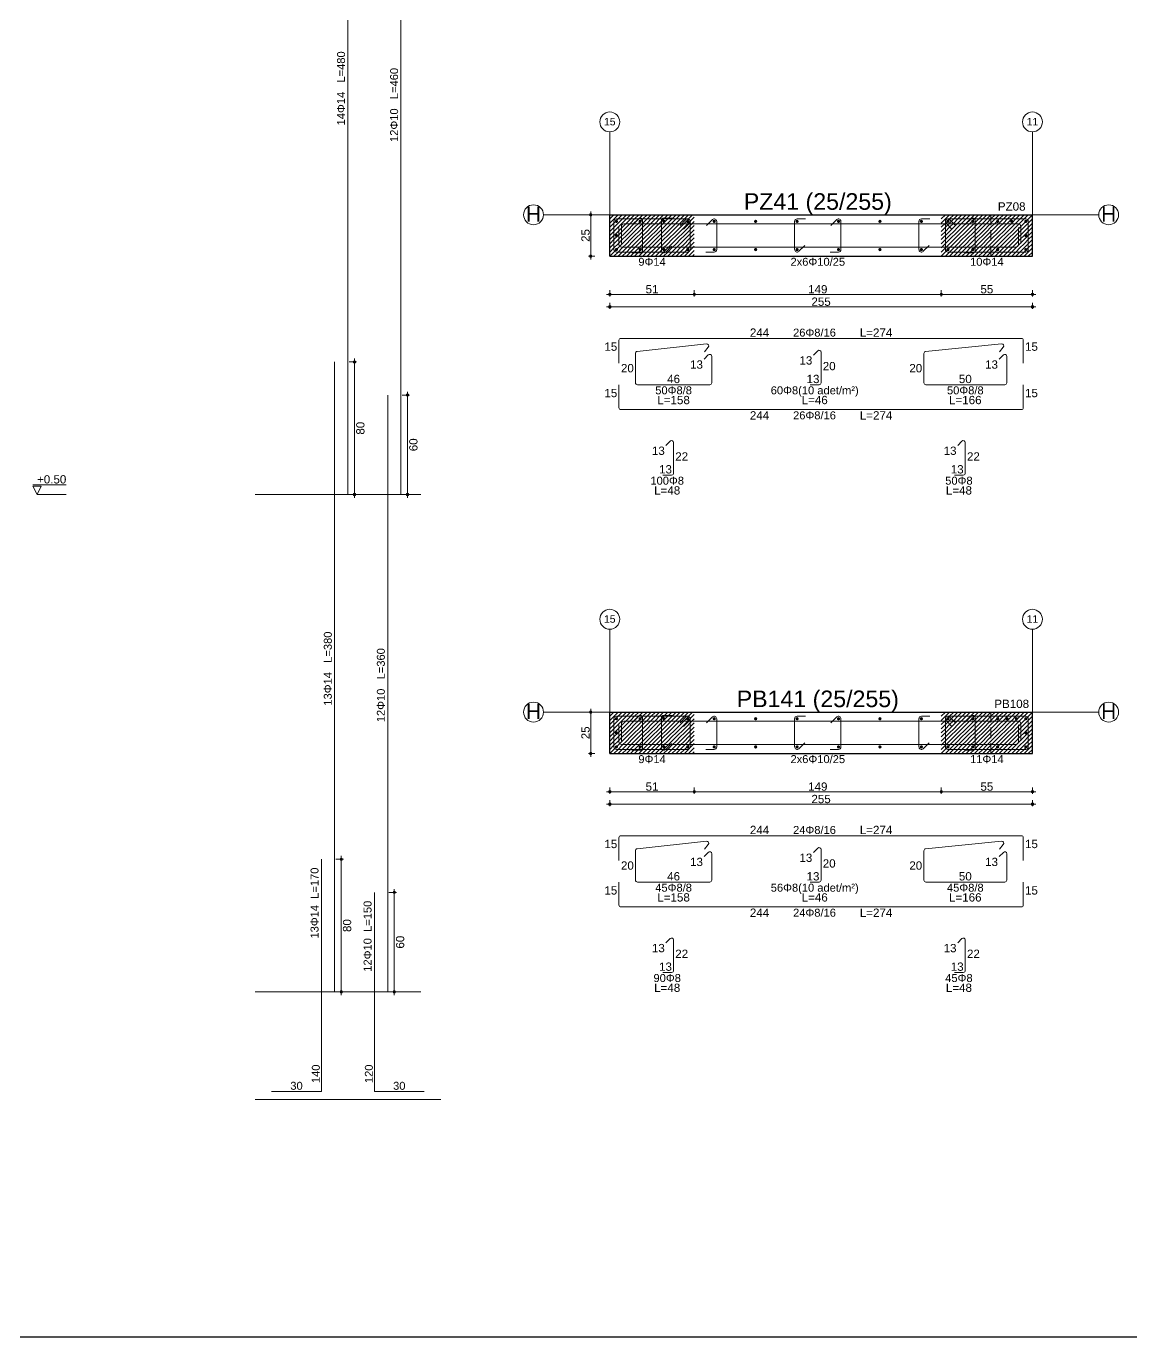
# Model space of a CAD drawing. Header units: millimetres. Extents: x 2232 to 85269, y -3593 to 5869.
# Drawn here: x 83753 to 84753, y -3593 to -2408 of the extents above; entities that cross this region are included whole.
import ezdxf

# ---------------------------------------------------------------- set-up
doc = ezdxf.new("R2010")
doc.units = ezdxf.units.MM
doc.linetypes.add('CENTER2', pattern=[112.5, 75, -12.5, 12.5, -12.5])
doc.linetypes.add('HIDDEN4', pattern=[9.375, 6.25, -3.125])
for name, color, linetype in [('Donatı Topl. Uzun. Yazısı', 7, 'Continuous'), ('Donatı Uz. Yazısı', 7, 'Continuous'), ('Donatı Yazısı', 7, 'Continuous'), ('Donatı Çizgisi', 7, 'Continuous'), ('Panel', 7, 'Continuous'), ('Standart', 7, 'Continuous'), ('Ölçülendirme', 7, 'Continuous')]:
    doc.layers.add(name, color=color, linetype=linetype)
doc.styles.add('arial_1_18', font='arial.ttf', dxfattribs={"height": 0.2})

# ---------------------------------------------------------------- blocks, each defined once
blk = doc.blocks.new('IDE824Entity7267')
at = {"layer": 'Donatı Çizgisi', "linetype": 'Continuous', "lineweight": 5}
h = blk.add_hatch(color=5, dxfattribs=at)
edge = h.paths.add_edge_path(flags=0)
edge.add_arc((29693, 710), 1, 0, 360)
h = blk.add_hatch(color=5, dxfattribs=at)
edge = h.paths.add_edge_path(flags=0)
edge.add_arc((29707.33, 710), 1, 0, 360)
h = blk.add_hatch(color=5, dxfattribs=at)
edge = h.paths.add_edge_path(flags=0)
edge.add_arc((29721.67, 710), 1, 0, 360)
h = blk.add_hatch(color=5, dxfattribs=at)
edge = h.paths.add_edge_path(flags=0)
edge.add_arc((29736, 710), 1, 0, 360)
h = blk.add_hatch(color=5, dxfattribs=at)
edge = h.paths.add_edge_path(flags=0)
edge.add_arc((29752, 710), 1, 0, 360)
h = blk.add_hatch(color=5, dxfattribs=at)
edge = h.paths.add_edge_path(flags=0)
edge.add_arc((29777, 710), 1, 0, 360)
h = blk.add_hatch(color=5, dxfattribs=at)
edge = h.paths.add_edge_path(flags=0)
edge.add_arc((29802, 710), 1, 0, 360)
h = blk.add_hatch(color=5, dxfattribs=at)
edge = h.paths.add_edge_path(flags=0)
edge.add_arc((29827, 710), 1, 0, 360)
h = blk.add_hatch(color=5, dxfattribs=at)
edge = h.paths.add_edge_path(flags=0)
edge.add_arc((29852, 710), 1, 0, 360)
h = blk.add_hatch(color=5, dxfattribs=at)
edge = h.paths.add_edge_path(flags=0)
edge.add_arc((29877, 710), 1, 0, 360)
h = blk.add_hatch(color=5, dxfattribs=at)
edge = h.paths.add_edge_path(flags=0)
edge.add_arc((29893, 710), 1, 0, 360)
h = blk.add_hatch(color=5, dxfattribs=at)
edge = h.paths.add_edge_path(flags=0)
edge.add_arc((29908, 710), 1, 0, 360)
h = blk.add_hatch(color=5, dxfattribs=at)
edge = h.paths.add_edge_path(flags=0)
edge.add_arc((29923, 710), 1, 0, 360)
h = blk.add_hatch(color=5, dxfattribs=at)
edge = h.paths.add_edge_path(flags=0)
edge.add_arc((29931.5, 710), 1, 0, 360)
h = blk.add_hatch(color=5, dxfattribs=at)
edge = h.paths.add_edge_path(flags=0)
edge.add_arc((29940, 710), 1, 0, 360)
h = blk.add_hatch(color=5, dxfattribs=at)
edge = h.paths.add_edge_path(flags=0)
edge.add_arc((29693, 701.5), 1, 0, 360)
h = blk.add_hatch(color=5, dxfattribs=at)
edge = h.paths.add_edge_path(flags=0)
edge.add_arc((29940, 701.5), 1, 0, 360)
h = blk.add_hatch(color=5, dxfattribs=at)
edge = h.paths.add_edge_path(flags=0)
edge.add_arc((29693, 693), 1, 0, 360)
h = blk.add_hatch(color=5, dxfattribs=at)
edge = h.paths.add_edge_path(flags=0)
edge.add_arc((29707.33, 693), 1, 0, 360)
h = blk.add_hatch(color=5, dxfattribs=at)
edge = h.paths.add_edge_path(flags=0)
edge.add_arc((29721.67, 693), 1, 0, 360)
h = blk.add_hatch(color=5, dxfattribs=at)
edge = h.paths.add_edge_path(flags=0)
edge.add_arc((29736, 693), 1, 0, 360)
h = blk.add_hatch(color=5, dxfattribs=at)
edge = h.paths.add_edge_path(flags=0)
edge.add_arc((29752, 693), 1, 0, 360)
h = blk.add_hatch(color=5, dxfattribs=at)
edge = h.paths.add_edge_path(flags=0)
edge.add_arc((29777, 693), 1, 0, 360)
h = blk.add_hatch(color=5, dxfattribs=at)
edge = h.paths.add_edge_path(flags=0)
edge.add_arc((29802, 693), 1, 0, 360)
h = blk.add_hatch(color=5, dxfattribs=at)
edge = h.paths.add_edge_path(flags=0)
edge.add_arc((29827, 693), 1, 0, 360)
h = blk.add_hatch(color=5, dxfattribs=at)
edge = h.paths.add_edge_path(flags=0)
edge.add_arc((29852, 693), 1, 0, 360)
h = blk.add_hatch(color=5, dxfattribs=at)
edge = h.paths.add_edge_path(flags=0)
edge.add_arc((29877, 693), 1, 0, 360)
h = blk.add_hatch(color=5, dxfattribs=at)
edge = h.paths.add_edge_path(flags=0)
edge.add_arc((29893, 693), 1, 0, 360)
h = blk.add_hatch(color=5, dxfattribs=at)
edge = h.paths.add_edge_path(flags=0)
edge.add_arc((29908, 693), 1, 0, 360)
h = blk.add_hatch(color=5, dxfattribs=at)
edge = h.paths.add_edge_path(flags=0)
edge.add_arc((29923, 693), 1, 0, 360)
h = blk.add_hatch(color=5, dxfattribs=at)
edge = h.paths.add_edge_path(flags=0)
edge.add_arc((29940, 693), 1, 0, 360)
h = blk.add_hatch(color=5, dxfattribs=at)
edge = h.paths.add_edge_path(flags=0)
edge.add_arc((29693, 410), 1, 0, 360)
h = blk.add_hatch(color=5, dxfattribs=at)
edge = h.paths.add_edge_path(flags=0)
edge.add_arc((29707.33, 410), 1, 0, 360)
h = blk.add_hatch(color=5, dxfattribs=at)
edge = h.paths.add_edge_path(flags=0)
edge.add_arc((29721.67, 410), 1, 0, 360)
h = blk.add_hatch(color=5, dxfattribs=at)
edge = h.paths.add_edge_path(flags=0)
edge.add_arc((29736, 410), 1, 0, 360)
h = blk.add_hatch(color=5, dxfattribs=at)
edge = h.paths.add_edge_path(flags=0)
edge.add_arc((29752, 410), 1, 0, 360)
h = blk.add_hatch(color=5, dxfattribs=at)
edge = h.paths.add_edge_path(flags=0)
edge.add_arc((29777, 410), 1, 0, 360)
h = blk.add_hatch(color=5, dxfattribs=at)
edge = h.paths.add_edge_path(flags=0)
edge.add_arc((29802, 410), 1, 0, 360)
h = blk.add_hatch(color=5, dxfattribs=at)
edge = h.paths.add_edge_path(flags=0)
edge.add_arc((29827, 410), 1, 0, 360)
h = blk.add_hatch(color=5, dxfattribs=at)
edge = h.paths.add_edge_path(flags=0)
edge.add_arc((29852, 410), 1, 0, 360)
h = blk.add_hatch(color=5, dxfattribs=at)
edge = h.paths.add_edge_path(flags=0)
edge.add_arc((29877, 410), 1, 0, 360)
h = blk.add_hatch(color=5, dxfattribs=at)
edge = h.paths.add_edge_path(flags=0)
edge.add_arc((29893, 410), 1, 0, 360)
h = blk.add_hatch(color=5, dxfattribs=at)
edge = h.paths.add_edge_path(flags=0)
edge.add_arc((29908, 410), 1, 0, 360)
h = blk.add_hatch(color=5, dxfattribs=at)
edge = h.paths.add_edge_path(flags=0)
edge.add_arc((29923, 410), 1, 0, 360)
h = blk.add_hatch(color=5, dxfattribs=at)
edge = h.paths.add_edge_path(flags=0)
edge.add_arc((29928.67, 410), 1, 0, 360)
h = blk.add_hatch(color=5, dxfattribs=at)
edge = h.paths.add_edge_path(flags=0)
edge.add_arc((29934.33, 410), 1, 0, 360)
h = blk.add_hatch(color=5, dxfattribs=at)
edge = h.paths.add_edge_path(flags=0)
edge.add_arc((29940, 410), 1, 0, 360)
h = blk.add_hatch(color=5, dxfattribs=at)
edge = h.paths.add_edge_path(flags=0)
edge.add_arc((29693, 401.5), 1, 0, 360)
h = blk.add_hatch(color=5, dxfattribs=at)
edge = h.paths.add_edge_path(flags=0)
edge.add_arc((29940, 401.5), 1, 0, 360)
h = blk.add_hatch(color=5, dxfattribs=at)
edge = h.paths.add_edge_path(flags=0)
edge.add_arc((29693, 393), 1, 0, 360)
h = blk.add_hatch(color=5, dxfattribs=at)
edge = h.paths.add_edge_path(flags=0)
edge.add_arc((29707.33, 393), 1, 0, 360)
h = blk.add_hatch(color=5, dxfattribs=at)
edge = h.paths.add_edge_path(flags=0)
edge.add_arc((29721.67, 393), 1, 0, 360)
h = blk.add_hatch(color=5, dxfattribs=at)
edge = h.paths.add_edge_path(flags=0)
edge.add_arc((29736, 393), 1, 0, 360)
h = blk.add_hatch(color=5, dxfattribs=at)
edge = h.paths.add_edge_path(flags=0)
edge.add_arc((29752, 393), 1, 0, 360)
h = blk.add_hatch(color=5, dxfattribs=at)
edge = h.paths.add_edge_path(flags=0)
edge.add_arc((29777, 393), 1, 0, 360)
h = blk.add_hatch(color=5, dxfattribs=at)
edge = h.paths.add_edge_path(flags=0)
edge.add_arc((29802, 393), 1, 0, 360)
h = blk.add_hatch(color=5, dxfattribs=at)
edge = h.paths.add_edge_path(flags=0)
edge.add_arc((29827, 393), 1, 0, 360)
h = blk.add_hatch(color=5, dxfattribs=at)
edge = h.paths.add_edge_path(flags=0)
edge.add_arc((29852, 393), 1, 0, 360)
h = blk.add_hatch(color=5, dxfattribs=at)
edge = h.paths.add_edge_path(flags=0)
edge.add_arc((29877, 393), 1, 0, 360)
h = blk.add_hatch(color=5, dxfattribs=at)
edge = h.paths.add_edge_path(flags=0)
edge.add_arc((29893, 393), 1, 0, 360)
h = blk.add_hatch(color=5, dxfattribs=at)
edge = h.paths.add_edge_path(flags=0)
edge.add_arc((29908, 393), 1, 0, 360)
h = blk.add_hatch(color=5, dxfattribs=at)
edge = h.paths.add_edge_path(flags=0)
edge.add_arc((29923, 393), 1, 0, 360)
h = blk.add_hatch(color=5, dxfattribs=at)
edge = h.paths.add_edge_path(flags=0)
edge.add_arc((29940, 393), 1, 0, 360)
at = {"layer": 'Donatı Çizgisi', "color": 5, "linetype": 'Continuous', "lineweight": 5}
for points in [[(29531, 545.24), (29531, 1025.24)], [(29563, 545.24), (29563, 1005.24)], [(29523, 245.24), (29523, 625.24)], [(29555, 245.24), (29555, 605.24)], [(29515, 185.24), (29515, 325.24)], [(29547, 185.24), (29547, 305.24)], [(29485, 185.24), (29515, 185.24)], [(29547, 185.24), (29577, 185.24)]]:
    blk.add_lwpolyline(points, dxfattribs=at)
at = {"layer": 'Donatı Çizgisi', "color": 1, "linetype": 'Continuous', "lineweight": 5}
for points in [[(29693, 711.5), (29736, 711.5)], [(29702.74, 708.03), (29706.27, 711.56)], [(29721.67, 712), (29726.67, 712)], [(29802, 711.5), (29807, 711.5)], [(29877, 711.5), (29882, 711.5)], [(29893, 711.5), (29940, 711.5)], [(29903.4, 708.03), (29906.94, 711.56)], [(29691.5, 693), (29691.5, 710)], [(29694.5, 696), (29694.5, 706.4)], [(29696, 696.6), (29696, 707)], [(29697.5, 708.5), (29935.5, 708.5)], [(29708.83, 692.5), (29708.83, 710.5)], [(29720.17, 692.5), (29720.17, 710.5)], [(29731.4, 707.53), (29734.94, 711.06)], [(29733.53, 705.4), (29737.06, 708.94)], [(29737.5, 693), (29737.5, 710)], [(29747.4, 707.53), (29750.94, 711.06)], [(29753.5, 693), (29753.5, 710)], [(29800.5, 693), (29800.5, 710)], [(29822.4, 707.53), (29825.94, 711.06)], [(29828.5, 693), (29828.5, 710)], [(29875.5, 693), (29875.5, 710)], [(29891.5, 693), (29891.5, 710)], [(29891.94, 708.94), (29895.47, 705.4)], [(29897.6, 707.53), (29894.06, 711.06)], [(29909.5, 692.5), (29909.5, 710.5)], [(29935.5, 696), (29935.5, 706.4)], [(29937, 696.6), (29937, 707)], [(29941.5, 693), (29941.5, 710)], [(29693, 691.5), (29736, 691.5)], [(29696, 694.5), (29934, 694.5)], [(29702.33, 691), (29707.33, 691)], [(29722.73, 691.44), (29726.26, 694.97)], [(29747, 691.5), (29752, 691.5)], [(29803.06, 691.94), (29806.6, 695.47)], [(29822, 691.5), (29827, 691.5)], [(29878.06, 691.94), (29881.6, 695.47)], [(29893, 691.5), (29940, 691.5)], [(29903, 691), (29908, 691)], [(29694.5, 624.46), (29694.5, 638.26)], [(29695.7, 639.46), (29937.3, 639.46)], [(29705.57, 631.58), (29747.35, 636.12)], [(29746.16, 631.36), (29748.42, 634.17)], [(29879.58, 631.57), (29925.37, 636.15)], [(29924.14, 631.4), (29926.42, 634.19)], [(29938.5, 624.46), (29938.5, 638.26)], [(29704.5, 612.66), (29704.5, 630.38)], [(29745.9, 626.86), (29748.45, 629.41)], [(29750.5, 612.66), (29750.5, 628.56)], [(29811.9, 629.36), (29814.45, 631.91)], [(29816.5, 612.66), (29816.5, 631.06)], [(29878.5, 612.66), (29878.5, 630.37)], [(29923.9, 626.86), (29926.45, 629.41)], [(29928.5, 612.66), (29928.5, 628.56)], [(29694.5, 597.66), (29694.5, 611.46)], [(29705.7, 611.46), (29749.3, 611.46)], [(29810, 611.46), (29815.3, 611.46)], [(29879.7, 611.46), (29927.3, 611.46)], [(29938.5, 597.66), (29938.5, 611.46)], [(29695.7, 596.46), (29937.3, 596.46)], [(29722.9, 574.86), (29725.45, 577.41)], [(29898.9, 574.86), (29901.45, 577.41)], [(29727.5, 558.16), (29727.5, 576.56)], [(29903.5, 558.16), (29903.5, 576.56)], [(29721, 556.96), (29726.3, 556.96)], [(29897, 556.96), (29902.3, 556.96)], [(29693, 411.5), (29736, 411.5)], [(29702.74, 408.03), (29706.27, 411.56)], [(29721.67, 412), (29726.67, 412)], [(29802, 411.5), (29807, 411.5)], [(29877, 411.5), (29882, 411.5)], [(29893, 411.5), (29940, 411.5)], [(29903.4, 408.03), (29906.94, 411.56)], [(29691.5, 393), (29691.5, 410)], [(29694.5, 396), (29694.5, 406.4)], [(29696, 396.6), (29696, 407)], [(29697.5, 408.5), (29935.5, 408.5)], [(29708.83, 392.5), (29708.83, 410.5)], [(29720.17, 392.5), (29720.17, 410.5)], [(29731.4, 407.53), (29734.94, 411.06)], [(29733.53, 405.4), (29737.06, 408.94)], [(29737.5, 393), (29737.5, 410)], [(29747.4, 407.53), (29750.94, 411.06)], [(29753.5, 393), (29753.5, 410)], [(29800.5, 393), (29800.5, 410)], [(29822.4, 407.53), (29825.94, 411.06)], [(29828.5, 393), (29828.5, 410)], [(29875.5, 393), (29875.5, 410)], [(29891.5, 393), (29891.5, 410)], [(29891.94, 408.94), (29895.47, 405.4)], [(29897.6, 407.53), (29894.06, 411.06)], [(29909.5, 392.5), (29909.5, 410.5)], [(29935.5, 396), (29935.5, 406.4)], [(29937, 396.6), (29937, 407)], [(29941.5, 393), (29941.5, 410)], [(29803.06, 391.94), (29806.6, 395.47)], [(29878.06, 391.94), (29881.6, 395.47)], [(29693, 391.5), (29736, 391.5)], [(29696, 394.5), (29934, 394.5)], [(29702.33, 391), (29707.33, 391)], [(29722.73, 391.44), (29726.26, 394.97)], [(29747, 391.5), (29752, 391.5)], [(29822, 391.5), (29827, 391.5)], [(29893, 391.5), (29940, 391.5)], [(29903, 391), (29908, 391)], [(29694.5, 324.46), (29694.5, 338.26)], [(29695.7, 339.46), (29937.3, 339.46)], [(29705.57, 331.58), (29747.35, 336.12)], [(29746.16, 331.36), (29748.42, 334.17)], [(29879.58, 331.57), (29925.37, 336.15)], [(29924.14, 331.4), (29926.42, 334.19)], [(29938.5, 324.46), (29938.5, 338.26)], [(29704.5, 312.66), (29704.5, 330.38)], [(29745.9, 326.86), (29748.45, 329.41)], [(29750.5, 312.66), (29750.5, 328.56)], [(29811.9, 329.36), (29814.45, 331.91)], [(29816.5, 312.66), (29816.5, 331.06)], [(29878.5, 312.66), (29878.5, 330.37)], [(29923.9, 326.86), (29926.45, 329.41)], [(29928.5, 312.66), (29928.5, 328.56)], [(29694.5, 297.66), (29694.5, 311.46)], [(29705.7, 311.46), (29749.3, 311.46)], [(29810, 311.46), (29815.3, 311.46)], [(29879.7, 311.46), (29927.3, 311.46)], [(29938.5, 297.66), (29938.5, 311.46)], [(29695.7, 296.46), (29937.3, 296.46)], [(29722.9, 274.86), (29725.45, 277.41)], [(29898.9, 274.86), (29901.45, 277.41)], [(29727.5, 258.16), (29727.5, 276.56)], [(29903.5, 258.16), (29903.5, 276.56)], [(29721, 256.96), (29726.3, 256.96)], [(29897, 256.96), (29902.3, 256.96)]]:
    blk.add_lwpolyline(points, dxfattribs=at)
for centre, radius, start, end in [((29693, 710), 1.5, 90, 180), ((29707.33, 710.5), 1.5, 0, 135), ((29721.67, 710.5), 1.5, 90, 180), ((29736, 710), 1.5, 0, 135), ((29736, 710), 1.5, 315, 90), ((29752, 710), 1.5, 0, 135), ((29802, 710), 1.5, 90, 180), ((29827, 710), 1.5, 0, 135), ((29877, 710), 1.5, 90, 180), ((29893, 710), 1.5, 90, 225), ((29893, 710), 1.5, 45, 180), ((29908, 710.5), 1.5, 0, 135), ((29940, 710), 1.5, 0, 90), ((29697.5, 707), 1.5, 90, 180), ((29935.5, 707), 1.5, 0, 90), ((29696, 696), 1.5, 180, 270), ((29934, 696), 1.5, 270, 0), ((29693, 693), 1.5, 180, 270), ((29707.33, 692.5), 1.5, 270, 0), ((29721.67, 692.5), 1.5, 180, 315), ((29736, 693), 1.5, 270, 0), ((29752, 693), 1.5, 270, 0), ((29802, 693), 1.5, 180, 315), ((29827, 693), 1.5, 270, 0), ((29877, 693), 1.5, 180, 315), ((29893, 693), 1.5, 180, 270), ((29908, 692.5), 1.5, 270, 0), ((29940, 693), 1.5, 270, 0), ((29695.7, 638.26), 1.2, 90, 180), ((29747.48, 634.92), 1.2, 321.20345, 96.20345), ((29925.49, 634.95), 1.2, 320.71059, 95.71059), ((29937.3, 638.26), 1.2, 0, 90), ((29705.7, 630.38), 1.2, 96.20345, 180), ((29749.3, 628.56), 1.2, 0, 135), ((29815.3, 631.06), 1.2, 0, 135), ((29879.7, 630.37), 1.2, 95.71059, 180), ((29927.3, 628.56), 1.2, 0, 135), ((29705.7, 612.66), 1.2, 180, 270), ((29749.3, 612.66), 1.2, 270, 0), ((29815.3, 612.66), 1.2, 270, 0), ((29879.7, 612.66), 1.2, 180, 270), ((29927.3, 612.66), 1.2, 270, 0), ((29695.7, 597.66), 1.2, 180, 270), ((29937.3, 597.66), 1.2, 270, 0), ((29726.3, 576.56), 1.2, 0, 135), ((29902.3, 576.56), 1.2, 0, 135), ((29726.3, 558.16), 1.2, 270, 0), ((29902.3, 558.16), 1.2, 270, 0), ((29693, 410), 1.5, 90, 180), ((29707.33, 410.5), 1.5, 0, 135), ((29721.67, 410.5), 1.5, 90, 180), ((29736, 410), 1.5, 0, 135), ((29736, 410), 1.5, 315, 90), ((29752, 410), 1.5, 0, 135), ((29802, 410), 1.5, 90, 180), ((29827, 410), 1.5, 0, 135), ((29877, 410), 1.5, 90, 180), ((29893, 410), 1.5, 90, 225), ((29893, 410), 1.5, 45, 180), ((29908, 410.5), 1.5, 0, 135), ((29940, 410), 1.5, 0, 90), ((29697.5, 407), 1.5, 90, 180), ((29935.5, 407), 1.5, 0, 90), ((29696, 396), 1.5, 180, 270), ((29934, 396), 1.5, 270, 0), ((29693, 393), 1.5, 180, 270), ((29707.33, 392.5), 1.5, 270, 0), ((29721.67, 392.5), 1.5, 180, 315), ((29736, 393), 1.5, 270, 0), ((29752, 393), 1.5, 270, 0), ((29802, 393), 1.5, 180, 315), ((29827, 393), 1.5, 270, 0), ((29877, 393), 1.5, 180, 315), ((29893, 393), 1.5, 180, 270), ((29908, 392.5), 1.5, 270, 0), ((29940, 393), 1.5, 270, 0), ((29695.7, 338.26), 1.2, 90, 180), ((29747.48, 334.92), 1.2, 321.20345, 96.20345), ((29815.3, 331.06), 1.2, 0, 135), ((29925.49, 334.95), 1.2, 320.71059, 95.71059), ((29937.3, 338.26), 1.2, 0, 90), ((29705.7, 330.38), 1.2, 96.20345, 180), ((29749.3, 328.56), 1.2, 0, 135), ((29879.7, 330.37), 1.2, 95.71059, 180), ((29927.3, 328.56), 1.2, 0, 135), ((29705.7, 312.66), 1.2, 180, 270), ((29749.3, 312.66), 1.2, 270, 0), ((29815.3, 312.66), 1.2, 270, 0), ((29879.7, 312.66), 1.2, 180, 270), ((29927.3, 312.66), 1.2, 270, 0), ((29695.7, 297.66), 1.2, 180, 270), ((29937.3, 297.66), 1.2, 270, 0), ((29726.3, 276.56), 1.2, 0, 135), ((29902.3, 276.56), 1.2, 0, 135), ((29726.3, 258.16), 1.2, 270, 0), ((29902.3, 258.16), 1.2, 270, 0)]:
    blk.add_arc(centre, radius, start, end, dxfattribs=at)
at = {"layer": 'Panel', "color": 250, "linetype": 'CENTER2', "lineweight": 5}
for points in [[(29689, 714), (29689, 764)], [(29944, 714), (29944, 764)], [(29649, 714), (29689, 714)], [(29944, 714), (29984, 714)], [(29689, 414), (29689, 464)], [(29944, 414), (29944, 464)], [(29649, 414), (29689, 414)], [(29944, 414), (29984, 414)]]:
    blk.add_lwpolyline(points, dxfattribs=at)
at = {"layer": 'Panel', "color": 251, "linetype": 'Continuous', "lineweight": -3}
for points in [[(29689, 709), (29694, 714)], [(29689, 711.5), (29691.5, 714)], [(29691.5, 709), (29694, 711.5)], [(29694, 709), (29699, 714)], [(29694, 711.5), (29696.5, 714)], [(29696.5, 709), (29699, 711.5)], [(29699, 709), (29704, 714)], [(29699, 711.5), (29701.5, 714)], [(29701.5, 709), (29704, 711.5)], [(29704, 709), (29709, 714)], [(29704, 711.5), (29706.5, 714)], [(29706.5, 709), (29709, 711.5)], [(29709, 709), (29714, 714)], [(29709, 711.5), (29711.5, 714)], [(29711.5, 709), (29714, 711.5)], [(29714, 709), (29719, 714)], [(29714, 711.5), (29716.5, 714)], [(29716.5, 709), (29719, 711.5)], [(29719, 709), (29724, 714)], [(29719, 711.5), (29721.5, 714)], [(29721.5, 709), (29724, 711.5)], [(29724, 709), (29729, 714)], [(29724, 711.5), (29726.5, 714)], [(29726.5, 709), (29729, 711.5)], [(29729, 709), (29734, 714)], [(29729, 711.5), (29731.5, 714)], [(29731.5, 709), (29734, 711.5)], [(29734, 709), (29739, 714)], [(29734, 711.5), (29736.5, 714)], [(29736.5, 709), (29739, 711.5)], [(29739, 711.5), (29740, 712.5)], [(29889, 709), (29894, 714)], [(29889, 711.5), (29891.5, 714)], [(29891.5, 709), (29894, 711.5)], [(29894, 709), (29899, 714)], [(29894, 711.5), (29896.5, 714)], [(29896.5, 709), (29899, 711.5)], [(29899, 709), (29904, 714)], [(29899, 711.5), (29901.5, 714)], [(29901.5, 709), (29904, 711.5)], [(29904, 709), (29909, 714)], [(29904, 711.5), (29906.5, 714)], [(29906.5, 709), (29909, 711.5)], [(29909, 709), (29914, 714)], [(29909, 711.5), (29911.5, 714)], [(29911.5, 709), (29914, 711.5)], [(29914, 709), (29919, 714)], [(29914, 711.5), (29916.5, 714)], [(29916.5, 709), (29919, 711.5)], [(29919, 709), (29924, 714)], [(29919, 711.5), (29921.5, 714)], [(29921.5, 709), (29924, 711.5)], [(29924, 709), (29929, 714)], [(29924, 711.5), (29926.5, 714)], [(29926.5, 709), (29929, 711.5)], [(29929, 709), (29934, 714)], [(29929, 711.5), (29931.5, 714)], [(29931.5, 709), (29934, 711.5)], [(29934, 709), (29939, 714)], [(29934, 711.5), (29936.5, 714)], [(29936.5, 709), (29939, 711.5)], [(29939, 709), (29944, 714)], [(29939, 711.5), (29941.5, 714)], [(29941.5, 709), (29944, 711.5)], [(29689, 704), (29694, 709)], [(29689, 706.5), (29691.5, 709)], [(29689, 699), (29694, 704)], [(29689, 701.5), (29691.5, 704)], [(29691.5, 704), (29694, 706.5)], [(29694, 704), (29699, 709)], [(29694, 706.5), (29696.5, 709)], [(29694, 699), (29699, 704)], [(29694, 701.5), (29696.5, 704)], [(29696.5, 704), (29699, 706.5)], [(29699, 704), (29704, 709)], [(29699, 706.5), (29701.5, 709)], [(29699, 699), (29704, 704)], [(29699, 701.5), (29701.5, 704)], [(29701.5, 704), (29704, 706.5)], [(29704, 704), (29709, 709)], [(29704, 706.5), (29706.5, 709)], [(29704, 699), (29709, 704)], [(29704, 701.5), (29706.5, 704)], [(29706.5, 704), (29709, 706.5)], [(29709, 704), (29714, 709)], [(29709, 706.5), (29711.5, 709)], [(29709, 699), (29714, 704)], [(29709, 701.5), (29711.5, 704)], [(29711.5, 704), (29714, 706.5)], [(29714, 704), (29719, 709)], [(29714, 706.5), (29716.5, 709)], [(29714, 699), (29719, 704)], [(29714, 701.5), (29716.5, 704)], [(29716.5, 704), (29719, 706.5)], [(29719, 704), (29724, 709)], [(29719, 706.5), (29721.5, 709)], [(29719, 699), (29724, 704)], [(29719, 701.5), (29721.5, 704)], [(29721.5, 704), (29724, 706.5)], [(29724, 704), (29729, 709)], [(29724, 706.5), (29726.5, 709)], [(29724, 699), (29729, 704)], [(29724, 701.5), (29726.5, 704)], [(29726.5, 704), (29729, 706.5)], [(29729, 704), (29734, 709)], [(29729, 706.5), (29731.5, 709)], [(29729, 699), (29734, 704)], [(29729, 701.5), (29731.5, 704)], [(29731.5, 704), (29734, 706.5)], [(29734, 704), (29739, 709)], [(29734, 706.5), (29736.5, 709)], [(29734, 699), (29739, 704)], [(29734, 701.5), (29736.5, 704)], [(29736.5, 704), (29739, 706.5)], [(29739, 709), (29740, 710)], [(29739, 706.5), (29740, 707.5)], [(29739, 704), (29740, 705)], [(29889, 704), (29894, 709)], [(29889, 706.5), (29891.5, 709)], [(29889, 699), (29894, 704)], [(29889, 701.5), (29891.5, 704)], [(29891.5, 704), (29894, 706.5)], [(29894, 704), (29899, 709)], [(29894, 706.5), (29896.5, 709)], [(29894, 699), (29899, 704)], [(29894, 701.5), (29896.5, 704)], [(29896.5, 704), (29899, 706.5)], [(29899, 704), (29904, 709)], [(29899, 706.5), (29901.5, 709)], [(29899, 699), (29904, 704)], [(29899, 701.5), (29901.5, 704)], [(29901.5, 704), (29904, 706.5)], [(29904, 704), (29909, 709)], [(29904, 706.5), (29906.5, 709)], [(29904, 699), (29909, 704)], [(29904, 701.5), (29906.5, 704)], [(29906.5, 704), (29909, 706.5)], [(29909, 704), (29914, 709)], [(29909, 706.5), (29911.5, 709)], [(29909, 699), (29914, 704)], [(29909, 701.5), (29911.5, 704)], [(29911.5, 704), (29914, 706.5)], [(29914, 704), (29919, 709)], [(29914, 706.5), (29916.5, 709)], [(29914, 699), (29919, 704)], [(29914, 701.5), (29916.5, 704)], [(29916.5, 704), (29919, 706.5)], [(29919, 704), (29924, 709)], [(29919, 706.5), (29921.5, 709)], [(29919, 699), (29924, 704)], [(29919, 701.5), (29921.5, 704)], [(29921.5, 704), (29924, 706.5)], [(29924, 704), (29929, 709)], [(29924, 706.5), (29926.5, 709)], [(29924, 699), (29929, 704)], [(29924, 701.5), (29926.5, 704)], [(29926.5, 704), (29929, 706.5)], [(29929, 704), (29934, 709)], [(29929, 706.5), (29931.5, 709)], [(29929, 699), (29934, 704)], [(29929, 701.5), (29931.5, 704)], [(29931.5, 704), (29934, 706.5)], [(29934, 704), (29939, 709)], [(29934, 706.5), (29936.5, 709)], [(29934, 699), (29939, 704)], [(29934, 701.5), (29936.5, 704)], [(29936.5, 704), (29939, 706.5)], [(29939, 704), (29944, 709)], [(29939, 706.5), (29941.5, 709)], [(29939, 699), (29944, 704)], [(29939, 701.5), (29941.5, 704)], [(29941.5, 704), (29944, 706.5)], [(29689, 694), (29694, 699)], [(29689, 696.5), (29691.5, 699)], [(29691.5, 699), (29694, 701.5)], [(29691.5, 694), (29694, 696.5)], [(29694, 694), (29699, 699)], [(29694, 696.5), (29696.5, 699)], [(29696.5, 699), (29699, 701.5)], [(29696.5, 694), (29699, 696.5)], [(29699, 694), (29704, 699)], [(29699, 696.5), (29701.5, 699)], [(29701.5, 699), (29704, 701.5)], [(29701.5, 694), (29704, 696.5)], [(29704, 694), (29709, 699)], [(29704, 696.5), (29706.5, 699)], [(29706.5, 699), (29709, 701.5)], [(29706.5, 694), (29709, 696.5)], [(29709, 694), (29714, 699)], [(29709, 696.5), (29711.5, 699)], [(29711.5, 699), (29714, 701.5)], [(29711.5, 694), (29714, 696.5)], [(29714, 694), (29719, 699)], [(29714, 696.5), (29716.5, 699)], [(29716.5, 699), (29719, 701.5)], [(29716.5, 694), (29719, 696.5)], [(29719, 694), (29724, 699)], [(29719, 696.5), (29721.5, 699)], [(29721.5, 699), (29724, 701.5)], [(29721.5, 694), (29724, 696.5)], [(29724, 694), (29729, 699)], [(29724, 696.5), (29726.5, 699)], [(29726.5, 699), (29729, 701.5)], [(29726.5, 694), (29729, 696.5)], [(29729, 694), (29734, 699)], [(29729, 696.5), (29731.5, 699)], [(29731.5, 699), (29734, 701.5)], [(29731.5, 694), (29734, 696.5)], [(29734, 694), (29739, 699)], [(29734, 696.5), (29736.5, 699)], [(29736.5, 699), (29739, 701.5)], [(29736.5, 694), (29739, 696.5)], [(29739, 701.5), (29740, 702.5)], [(29739, 699), (29740, 700)], [(29739, 696.5), (29740, 697.5)], [(29889, 694), (29894, 699)], [(29889, 696.5), (29891.5, 699)], [(29891.5, 699), (29894, 701.5)], [(29891.5, 694), (29894, 696.5)], [(29894, 694), (29899, 699)], [(29894, 696.5), (29896.5, 699)], [(29896.5, 699), (29899, 701.5)], [(29896.5, 694), (29899, 696.5)], [(29899, 694), (29904, 699)], [(29899, 696.5), (29901.5, 699)], [(29901.5, 699), (29904, 701.5)], [(29901.5, 694), (29904, 696.5)], [(29904, 694), (29909, 699)], [(29904, 696.5), (29906.5, 699)], [(29906.5, 699), (29909, 701.5)], [(29906.5, 694), (29909, 696.5)], [(29909, 694), (29914, 699)], [(29909, 696.5), (29911.5, 699)], [(29911.5, 699), (29914, 701.5)], [(29911.5, 694), (29914, 696.5)], [(29914, 694), (29919, 699)], [(29914, 696.5), (29916.5, 699)], [(29916.5, 699), (29919, 701.5)], [(29916.5, 694), (29919, 696.5)], [(29919, 694), (29924, 699)], [(29919, 696.5), (29921.5, 699)], [(29921.5, 699), (29924, 701.5)], [(29921.5, 694), (29924, 696.5)], [(29924, 694), (29929, 699)], [(29924, 696.5), (29926.5, 699)], [(29926.5, 699), (29929, 701.5)], [(29926.5, 694), (29929, 696.5)], [(29929, 694), (29934, 699)], [(29929, 696.5), (29931.5, 699)], [(29931.5, 699), (29934, 701.5)], [(29931.5, 694), (29934, 696.5)], [(29934, 694), (29939, 699)], [(29934, 696.5), (29936.5, 699)], [(29936.5, 699), (29939, 701.5)], [(29936.5, 694), (29939, 696.5)], [(29939, 694), (29944, 699)], [(29939, 696.5), (29941.5, 699)], [(29941.5, 699), (29944, 701.5)], [(29941.5, 694), (29944, 696.5)], [(29689, 689), (29694, 694)], [(29689, 691.5), (29691.5, 694)], [(29691.5, 689), (29694, 691.5)], [(29694, 689), (29699, 694)], [(29694, 691.5), (29696.5, 694)], [(29696.5, 689), (29699, 691.5)], [(29699, 689), (29704, 694)], [(29699, 691.5), (29701.5, 694)], [(29701.5, 689), (29704, 691.5)], [(29704, 689), (29709, 694)], [(29704, 691.5), (29706.5, 694)], [(29706.5, 689), (29709, 691.5)], [(29709, 689), (29714, 694)], [(29709, 691.5), (29711.5, 694)], [(29711.5, 689), (29714, 691.5)], [(29714, 689), (29719, 694)], [(29714, 691.5), (29716.5, 694)], [(29716.5, 689), (29719, 691.5)], [(29719, 689), (29724, 694)], [(29719, 691.5), (29721.5, 694)], [(29721.5, 689), (29724, 691.5)], [(29724, 689), (29729, 694)], [(29724, 691.5), (29726.5, 694)], [(29726.5, 689), (29729, 691.5)], [(29729, 689), (29734, 694)], [(29729, 691.5), (29731.5, 694)], [(29731.5, 689), (29734, 691.5)], [(29734, 689), (29739, 694)], [(29734, 691.5), (29736.5, 694)], [(29736.5, 689), (29739, 691.5)], [(29739, 694), (29740, 695)], [(29739, 691.5), (29740, 692.5)], [(29739, 689), (29740, 690)], [(29889, 689), (29894, 694)], [(29889, 691.5), (29891.5, 694)], [(29891.5, 689), (29894, 691.5)], [(29894, 689), (29899, 694)], [(29894, 691.5), (29896.5, 694)], [(29896.5, 689), (29899, 691.5)], [(29899, 689), (29904, 694)], [(29899, 691.5), (29901.5, 694)], [(29901.5, 689), (29904, 691.5)], [(29904, 689), (29909, 694)], [(29904, 691.5), (29906.5, 694)], [(29906.5, 689), (29909, 691.5)], [(29909, 689), (29914, 694)], [(29909, 691.5), (29911.5, 694)], [(29911.5, 689), (29914, 691.5)], [(29914, 689), (29919, 694)], [(29914, 691.5), (29916.5, 694)], [(29916.5, 689), (29919, 691.5)], [(29919, 689), (29924, 694)], [(29919, 691.5), (29921.5, 694)], [(29921.5, 689), (29924, 691.5)], [(29924, 689), (29929, 694)], [(29924, 691.5), (29926.5, 694)], [(29926.5, 689), (29929, 691.5)], [(29929, 689), (29934, 694)], [(29929, 691.5), (29931.5, 694)], [(29931.5, 689), (29934, 691.5)], [(29934, 689), (29939, 694)], [(29934, 691.5), (29936.5, 694)], [(29936.5, 689), (29939, 691.5)], [(29939, 689), (29944, 694)], [(29939, 691.5), (29941.5, 694)], [(29941.5, 689), (29944, 691.5)], [(29689, 409), (29694, 414)], [(29689, 411.5), (29691.5, 414)], [(29691.5, 409), (29694, 411.5)], [(29694, 409), (29699, 414)], [(29694, 411.5), (29696.5, 414)], [(29696.5, 409), (29699, 411.5)], [(29699, 409), (29704, 414)], [(29699, 411.5), (29701.5, 414)], [(29701.5, 409), (29704, 411.5)], [(29704, 409), (29709, 414)], [(29704, 411.5), (29706.5, 414)], [(29706.5, 409), (29709, 411.5)], [(29709, 409), (29714, 414)], [(29709, 411.5), (29711.5, 414)], [(29711.5, 409), (29714, 411.5)], [(29714, 409), (29719, 414)], [(29714, 411.5), (29716.5, 414)], [(29716.5, 409), (29719, 411.5)], [(29719, 409), (29724, 414)], [(29719, 411.5), (29721.5, 414)], [(29721.5, 409), (29724, 411.5)], [(29724, 409), (29729, 414)], [(29724, 411.5), (29726.5, 414)], [(29726.5, 409), (29729, 411.5)], [(29729, 409), (29734, 414)], [(29729, 411.5), (29731.5, 414)], [(29731.5, 409), (29734, 411.5)], [(29734, 409), (29739, 414)], [(29734, 411.5), (29736.5, 414)], [(29736.5, 409), (29739, 411.5)], [(29739, 411.5), (29740, 412.5)], [(29889, 409), (29894, 414)], [(29889, 411.5), (29891.5, 414)], [(29891.5, 409), (29894, 411.5)], [(29894, 409), (29899, 414)], [(29894, 411.5), (29896.5, 414)], [(29896.5, 409), (29899, 411.5)], [(29899, 409), (29904, 414)], [(29899, 411.5), (29901.5, 414)], [(29901.5, 409), (29904, 411.5)], [(29904, 409), (29909, 414)], [(29904, 411.5), (29906.5, 414)], [(29906.5, 409), (29909, 411.5)], [(29909, 409), (29914, 414)], [(29909, 411.5), (29911.5, 414)], [(29911.5, 409), (29914, 411.5)], [(29914, 409), (29919, 414)], [(29914, 411.5), (29916.5, 414)], [(29916.5, 409), (29919, 411.5)], [(29919, 409), (29924, 414)], [(29919, 411.5), (29921.5, 414)], [(29921.5, 409), (29924, 411.5)], [(29924, 409), (29929, 414)], [(29924, 411.5), (29926.5, 414)], [(29926.5, 409), (29929, 411.5)], [(29929, 409), (29934, 414)], [(29929, 411.5), (29931.5, 414)], [(29931.5, 409), (29934, 411.5)], [(29934, 409), (29939, 414)], [(29934, 411.5), (29936.5, 414)], [(29936.5, 409), (29939, 411.5)], [(29939, 409), (29944, 414)], [(29939, 411.5), (29941.5, 414)], [(29941.5, 409), (29944, 411.5)], [(29689, 404), (29694, 409)], [(29689, 406.5), (29691.5, 409)], [(29689, 399), (29694, 404)], [(29689, 401.5), (29691.5, 404)], [(29691.5, 404), (29694, 406.5)], [(29694, 404), (29699, 409)], [(29694, 406.5), (29696.5, 409)], [(29694, 399), (29699, 404)], [(29694, 401.5), (29696.5, 404)], [(29696.5, 404), (29699, 406.5)], [(29699, 404), (29704, 409)], [(29699, 406.5), (29701.5, 409)], [(29699, 399), (29704, 404)], [(29699, 401.5), (29701.5, 404)], [(29701.5, 404), (29704, 406.5)], [(29704, 404), (29709, 409)], [(29704, 406.5), (29706.5, 409)], [(29704, 399), (29709, 404)], [(29704, 401.5), (29706.5, 404)], [(29706.5, 404), (29709, 406.5)], [(29709, 404), (29714, 409)], [(29709, 406.5), (29711.5, 409)], [(29709, 399), (29714, 404)], [(29709, 401.5), (29711.5, 404)], [(29711.5, 404), (29714, 406.5)], [(29714, 404), (29719, 409)], [(29714, 406.5), (29716.5, 409)], [(29714, 399), (29719, 404)], [(29714, 401.5), (29716.5, 404)], [(29716.5, 404), (29719, 406.5)], [(29719, 404), (29724, 409)], [(29719, 406.5), (29721.5, 409)], [(29719, 399), (29724, 404)], [(29719, 401.5), (29721.5, 404)], [(29721.5, 404), (29724, 406.5)], [(29724, 404), (29729, 409)], [(29724, 406.5), (29726.5, 409)], [(29724, 399), (29729, 404)], [(29724, 401.5), (29726.5, 404)], [(29726.5, 404), (29729, 406.5)], [(29729, 404), (29734, 409)], [(29729, 406.5), (29731.5, 409)], [(29729, 399), (29734, 404)], [(29729, 401.5), (29731.5, 404)], [(29731.5, 404), (29734, 406.5)], [(29734, 404), (29739, 409)], [(29734, 406.5), (29736.5, 409)], [(29734, 399), (29739, 404)], [(29734, 401.5), (29736.5, 404)], [(29736.5, 404), (29739, 406.5)], [(29739, 409), (29740, 410)], [(29739, 406.5), (29740, 407.5)], [(29739, 404), (29740, 405)], [(29889, 404), (29894, 409)], [(29889, 406.5), (29891.5, 409)], [(29889, 399), (29894, 404)], [(29889, 401.5), (29891.5, 404)], [(29891.5, 404), (29894, 406.5)], [(29894, 404), (29899, 409)], [(29894, 406.5), (29896.5, 409)], [(29894, 399), (29899, 404)], [(29894, 401.5), (29896.5, 404)], [(29896.5, 404), (29899, 406.5)], [(29899, 404), (29904, 409)], [(29899, 406.5), (29901.5, 409)], [(29899, 399), (29904, 404)], [(29899, 401.5), (29901.5, 404)], [(29901.5, 404), (29904, 406.5)], [(29904, 404), (29909, 409)], [(29904, 406.5), (29906.5, 409)], [(29904, 399), (29909, 404)], [(29904, 401.5), (29906.5, 404)], [(29906.5, 404), (29909, 406.5)], [(29909, 404), (29914, 409)], [(29909, 406.5), (29911.5, 409)], [(29909, 399), (29914, 404)], [(29909, 401.5), (29911.5, 404)], [(29911.5, 404), (29914, 406.5)], [(29914, 404), (29919, 409)], [(29914, 406.5), (29916.5, 409)], [(29914, 399), (29919, 404)], [(29914, 401.5), (29916.5, 404)], [(29916.5, 404), (29919, 406.5)], [(29919, 404), (29924, 409)], [(29919, 406.5), (29921.5, 409)], [(29919, 399), (29924, 404)], [(29919, 401.5), (29921.5, 404)], [(29921.5, 404), (29924, 406.5)], [(29924, 404), (29929, 409)], [(29924, 406.5), (29926.5, 409)], [(29924, 399), (29929, 404)], [(29924, 401.5), (29926.5, 404)], [(29926.5, 404), (29929, 406.5)], [(29929, 404), (29934, 409)], [(29929, 406.5), (29931.5, 409)], [(29929, 399), (29934, 404)], [(29929, 401.5), (29931.5, 404)], [(29931.5, 404), (29934, 406.5)], [(29934, 404), (29939, 409)], [(29934, 406.5), (29936.5, 409)], [(29934, 399), (29939, 404)], [(29934, 401.5), (29936.5, 404)], [(29936.5, 404), (29939, 406.5)], [(29939, 404), (29944, 409)], [(29939, 406.5), (29941.5, 409)], [(29939, 399), (29944, 404)], [(29939, 401.5), (29941.5, 404)], [(29941.5, 404), (29944, 406.5)], [(29689, 394), (29694, 399)], [(29689, 396.5), (29691.5, 399)], [(29691.5, 399), (29694, 401.5)], [(29691.5, 394), (29694, 396.5)], [(29694, 394), (29699, 399)], [(29694, 396.5), (29696.5, 399)], [(29696.5, 399), (29699, 401.5)], [(29696.5, 394), (29699, 396.5)], [(29699, 394), (29704, 399)], [(29699, 396.5), (29701.5, 399)], [(29701.5, 399), (29704, 401.5)], [(29701.5, 394), (29704, 396.5)], [(29704, 394), (29709, 399)], [(29704, 396.5), (29706.5, 399)], [(29706.5, 399), (29709, 401.5)], [(29706.5, 394), (29709, 396.5)], [(29709, 394), (29714, 399)], [(29709, 396.5), (29711.5, 399)], [(29711.5, 399), (29714, 401.5)], [(29711.5, 394), (29714, 396.5)], [(29714, 394), (29719, 399)], [(29714, 396.5), (29716.5, 399)], [(29716.5, 399), (29719, 401.5)], [(29716.5, 394), (29719, 396.5)], [(29719, 394), (29724, 399)], [(29719, 396.5), (29721.5, 399)], [(29721.5, 399), (29724, 401.5)], [(29721.5, 394), (29724, 396.5)], [(29724, 394), (29729, 399)], [(29724, 396.5), (29726.5, 399)], [(29726.5, 399), (29729, 401.5)], [(29726.5, 394), (29729, 396.5)], [(29729, 394), (29734, 399)], [(29729, 396.5), (29731.5, 399)], [(29731.5, 399), (29734, 401.5)], [(29731.5, 394), (29734, 396.5)], [(29734, 394), (29739, 399)], [(29734, 396.5), (29736.5, 399)], [(29736.5, 399), (29739, 401.5)], [(29736.5, 394), (29739, 396.5)], [(29739, 401.5), (29740, 402.5)], [(29739, 399), (29740, 400)], [(29739, 396.5), (29740, 397.5)], [(29889, 394), (29894, 399)], [(29889, 396.5), (29891.5, 399)], [(29891.5, 399), (29894, 401.5)], [(29891.5, 394), (29894, 396.5)], [(29894, 394), (29899, 399)], [(29894, 396.5), (29896.5, 399)], [(29896.5, 399), (29899, 401.5)], [(29896.5, 394), (29899, 396.5)], [(29899, 394), (29904, 399)], [(29899, 396.5), (29901.5, 399)], [(29901.5, 399), (29904, 401.5)], [(29901.5, 394), (29904, 396.5)], [(29904, 394), (29909, 399)], [(29904, 396.5), (29906.5, 399)], [(29906.5, 399), (29909, 401.5)], [(29906.5, 394), (29909, 396.5)], [(29909, 394), (29914, 399)], [(29909, 396.5), (29911.5, 399)], [(29911.5, 399), (29914, 401.5)], [(29911.5, 394), (29914, 396.5)], [(29914, 394), (29919, 399)], [(29914, 396.5), (29916.5, 399)], [(29916.5, 399), (29919, 401.5)], [(29916.5, 394), (29919, 396.5)], [(29919, 394), (29924, 399)], [(29919, 396.5), (29921.5, 399)], [(29921.5, 399), (29924, 401.5)], [(29921.5, 394), (29924, 396.5)], [(29924, 394), (29929, 399)], [(29924, 396.5), (29926.5, 399)], [(29926.5, 399), (29929, 401.5)], [(29926.5, 394), (29929, 396.5)], [(29929, 394), (29934, 399)], [(29929, 396.5), (29931.5, 399)], [(29931.5, 399), (29934, 401.5)], [(29931.5, 394), (29934, 396.5)], [(29934, 394), (29939, 399)], [(29934, 396.5), (29936.5, 399)], [(29936.5, 399), (29939, 401.5)], [(29936.5, 394), (29939, 396.5)], [(29939, 394), (29944, 399)], [(29939, 396.5), (29941.5, 399)], [(29941.5, 399), (29944, 401.5)], [(29941.5, 394), (29944, 396.5)], [(29689, 389), (29694, 394)], [(29689, 391.5), (29691.5, 394)], [(29691.5, 389), (29694, 391.5)], [(29694, 389), (29699, 394)], [(29694, 391.5), (29696.5, 394)], [(29696.5, 389), (29699, 391.5)], [(29699, 389), (29704, 394)], [(29699, 391.5), (29701.5, 394)], [(29701.5, 389), (29704, 391.5)], [(29704, 389), (29709, 394)], [(29704, 391.5), (29706.5, 394)], [(29706.5, 389), (29709, 391.5)], [(29709, 389), (29714, 394)], [(29709, 391.5), (29711.5, 394)], [(29711.5, 389), (29714, 391.5)], [(29714, 389), (29719, 394)], [(29714, 391.5), (29716.5, 394)], [(29716.5, 389), (29719, 391.5)], [(29719, 389), (29724, 394)], [(29719, 391.5), (29721.5, 394)], [(29721.5, 389), (29724, 391.5)], [(29724, 389), (29729, 394)], [(29724, 391.5), (29726.5, 394)], [(29726.5, 389), (29729, 391.5)], [(29729, 389), (29734, 394)], [(29729, 391.5), (29731.5, 394)], [(29731.5, 389), (29734, 391.5)], [(29734, 389), (29739, 394)], [(29734, 391.5), (29736.5, 394)], [(29736.5, 389), (29739, 391.5)], [(29739, 394), (29740, 395)], [(29739, 391.5), (29740, 392.5)], [(29739, 389), (29740, 390)], [(29889, 389), (29894, 394)], [(29889, 391.5), (29891.5, 394)], [(29891.5, 389), (29894, 391.5)], [(29894, 389), (29899, 394)], [(29894, 391.5), (29896.5, 394)], [(29896.5, 389), (29899, 391.5)], [(29899, 389), (29904, 394)], [(29899, 391.5), (29901.5, 394)], [(29901.5, 389), (29904, 391.5)], [(29904, 389), (29909, 394)], [(29904, 391.5), (29906.5, 394)], [(29906.5, 389), (29909, 391.5)], [(29909, 389), (29914, 394)], [(29909, 391.5), (29911.5, 394)], [(29911.5, 389), (29914, 391.5)], [(29914, 389), (29919, 394)], [(29914, 391.5), (29916.5, 394)], [(29916.5, 389), (29919, 391.5)], [(29919, 389), (29924, 394)], [(29919, 391.5), (29921.5, 394)], [(29921.5, 389), (29924, 391.5)], [(29924, 389), (29929, 394)], [(29924, 391.5), (29926.5, 394)], [(29926.5, 389), (29929, 391.5)], [(29929, 389), (29934, 394)], [(29929, 391.5), (29931.5, 394)], [(29931.5, 389), (29934, 391.5)], [(29934, 389), (29939, 394)], [(29934, 391.5), (29936.5, 394)], [(29936.5, 389), (29939, 391.5)], [(29939, 389), (29944, 394)], [(29939, 391.5), (29941.5, 394)], [(29941.5, 389), (29944, 391.5)]]:
    blk.add_lwpolyline(points, dxfattribs=at)
at = {"layer": 'Panel', "color": 33, "linetype": 'Continuous', "lineweight": -3}
for points in [[(29689, 714), (29944, 714)], [(29689, 689), (29689, 714)], [(29944, 689), (29944, 714)], [(29689, 689), (29944, 689)], [(29689, 414), (29944, 414)], [(29689, 389), (29689, 414)], [(29944, 389), (29944, 414)], [(29689, 389), (29944, 389)]]:
    blk.add_lwpolyline(points, dxfattribs=at)
at = {"layer": 'Panel', "color": 5, "linetype": 'HIDDEN4', "lineweight": 5}
for points in [[(29919, 689), (29919, 714)], [(29919, 389), (29919, 414)]]:
    blk.add_lwpolyline(points, dxfattribs=at)
at = {"layer": 'Panel', "color": 1, "linetype": 'Continuous', "lineweight": 5}
for points in [[(29475, 545.24), (29575, 545.24)], [(29475, 245.24), (29575, 245.24)], [(29475, 180.24), (29587, 180.24)]]:
    blk.add_lwpolyline(points, dxfattribs=at)
at = {"layer": 'Panel', "color": 30, "linetype": 'Continuous', "lineweight": 5}
for centre in [(29689, 770), (29944, 770), (29643, 714), (29990, 714), (29689, 470), (29944, 470), (29643, 414), (29990, 414)]:
    blk.add_circle(centre, 6, dxfattribs=at)
at = {"layer": 'Ölçülendirme', "color": 5, "linetype": 'Continuous', "lineweight": 5}
for points in [[(29676.23, 714), (29679.98, 714)], [(29677.48, 687), (29677.48, 716)], [(29676.23, 689), (29679.98, 689)], [(29687, 665.96), (29946, 665.96)], [(29689, 664.71), (29689, 668.46)], [(29740, 664.71), (29740, 668.46)], [(29889, 664.71), (29889, 668.46)], [(29944, 664.71), (29944, 668.46)], [(29687, 658.46), (29946, 658.46)], [(29689, 657.21), (29689, 660.96)], [(29944, 657.21), (29944, 660.96)], [(29676.23, 414), (29679.98, 414)], [(29677.48, 387), (29677.48, 416)], [(29676.23, 389), (29679.98, 389)], [(29687, 365.96), (29946, 365.96)], [(29689, 364.71), (29689, 368.46)], [(29740, 364.71), (29740, 368.46)], [(29889, 364.71), (29889, 368.46)], [(29944, 364.71), (29944, 368.46)], [(29687, 358.46), (29946, 358.46)], [(29689, 357.21), (29689, 360.96)], [(29944, 357.21), (29944, 360.96)]]:
    blk.add_lwpolyline(points, dxfattribs=at)
at = {"layer": 'Ölçülendirme', "color": 1, "linetype": 'Continuous', "lineweight": 5}
for points in [[(29531.75, 625.24), (29536.25, 625.24)], [(29535, 543.24), (29535, 627.24)], [(29563.75, 605.24), (29568.25, 605.24)], [(29567, 543.24), (29567, 607.24)], [(29340.94, 551.07), (29361.12, 551.07)], [(29343.44, 545.24), (29340.94, 550.24)], [(29340.94, 550.24), (29345.94, 550.24)], [(29345.94, 550.24), (29343.44, 545.24)], [(29361.12, 545.24), (29343.44, 545.24)], [(29531.75, 545.24), (29536.25, 545.24)], [(29563.75, 545.24), (29568.25, 545.24)], [(29523.75, 325.24), (29528.25, 325.24)], [(29527, 243.24), (29527, 327.24)], [(29555.75, 305.24), (29560.25, 305.24)], [(29559, 243.24), (29559, 307.24)], [(29523.75, 245.24), (29528.25, 245.24)], [(29555.75, 245.24), (29560.25, 245.24)]]:
    blk.add_lwpolyline(points, dxfattribs=at)
at = {"layer": 'Ölçülendirme', "color": 5, "linetype": 'Continuous', "lineweight": 5}
for centre in [(29677.48, 714), (29677.48, 689), (29689, 665.96), (29740, 665.96), (29889, 665.96), (29944, 665.96), (29689, 658.46), (29944, 658.46), (29677.48, 414), (29677.48, 389), (29689, 365.96), (29740, 365.96), (29889, 365.96), (29944, 365.96), (29689, 358.46), (29944, 358.46)]:
    blk.add_circle(centre, 0.75, dxfattribs=at)
at = {"layer": 'Ölçülendirme', "color": 1, "linetype": 'Continuous', "lineweight": 5}
for centre in [(29535, 625.24), (29567, 605.24), (29535, 545.24), (29567, 545.24), (29527, 325.24), (29559, 305.24), (29527, 245.24), (29559, 245.24)]:
    blk.add_circle(centre, 0.75, dxfattribs=at)
at = {"layer": 'Donatı Topl. Uzun. Yazısı', "color": 5, "linetype": 'Continuous', "lineweight": 5, "style": 'arial_1_18'}
for s, p in [('L=274', (29839.85, 640.42)), ('L=158', (29717.69, 599.74)), ('L=46', (29804.78, 599.74)), ('L=166', (29893.69, 599.74)), ('L=274', (29839.85, 590.5)), ('L=48', (29715.78, 545.24)), ('L=48', (29891.78, 545.24)), ('L=274', (29839.85, 340.42)), ('L=158', (29717.69, 299.74)), ('L=46', (29804.78, 299.74)), ('L=166', (29893.69, 299.74)), ('L=274', (29839.85, 290.5)), ('L=48', (29715.78, 245.24)), ('L=48', (29891.78, 245.24))]:
    blk.add_text(s, height=5, rotation=360, dxfattribs=at).set_placement(p)
at = {"layer": 'Donatı Uz. Yazısı', "color": 5, "linetype": 'Continuous', "lineweight": 5, "style": 'arial_1_18'}
for s, p in [('244', (29773.54, 640.42)), ('15', (29685.73, 631.96)), ('15', (29939.5, 631.96)), ('13', (29737.43, 621.16)), ('13', (29803.43, 623.66)), ('20', (29817.5, 620.21)), ('13', (29915.43, 621.16)), ('20', (29695.73, 618.96)), ('46', (29723.62, 612.46)), ('13', (29807.73, 612.46)), ('20', (29869.73, 618.96)), ('50', (29899.62, 612.46)), ('15', (29685.73, 603.96)), ('15', (29939.5, 603.96)), ('244', (29773.54, 590.5)), ('13', (29714.43, 569.16)), ('22', (29728.5, 565.71)), ('13', (29890.43, 569.16)), ('22', (29904.5, 565.71)), ('13', (29718.73, 557.96)), ('13', (29894.73, 557.96)), ('244', (29773.54, 340.42)), ('15', (29685.73, 331.96)), ('15', (29939.5, 331.96)), ('13', (29737.43, 321.16)), ('13', (29803.43, 323.66)), ('20', (29817.5, 320.21)), ('13', (29915.43, 321.16)), ('20', (29695.73, 318.96)), ('46', (29723.62, 312.46)), ('13', (29807.73, 312.46)), ('20', (29869.73, 318.96)), ('50', (29899.62, 312.46)), ('15', (29685.73, 303.96)), ('15', (29939.5, 303.96)), ('244', (29773.54, 290.5)), ('13', (29714.43, 269.16)), ('22', (29728.5, 265.71)), ('13', (29890.43, 269.16)), ('22', (29904.5, 265.71)), ('13', (29718.73, 257.96)), ('13', (29894.73, 257.96))]:
    blk.add_text(s, height=5, rotation=360, dxfattribs=at).set_placement(p)
at = {"layer": 'Donatı Yazısı', "color": 5, "linetype": 'Continuous', "lineweight": 5, "style": 'arial_1_18'}
for s, rotation, p in [('14Φ14   L=480', 90, (29529.27, 767.89)), ('12Φ10   L=460', 90, (29561.27, 757.9)), ('9Φ14', 360, (29706.23, 683.24)), ('2x6Φ10/25', 360, (29798.03, 683.24)), ('10Φ14', 360, (29906.37, 683.24)), ('26Φ8/16', 360, (29799.59, 640.52)), ('50Φ8/8', 360, (29716.44, 605.7)), ('60Φ8(10 adet/m²)', 360, (29786.12, 605.7)), ('50Φ8/8', 360, (29892.44, 605.7)), ('26Φ8/16', 360, (29799.59, 590.6)), ('100Φ8', 360, (29713.52, 551.2)), ('50Φ8', 360, (29891.38, 551.2)), ('13Φ14   L=380', 90, (29521.27, 417.9)), ('12Φ10   L=360', 90, (29553.27, 407.9)), ('9Φ14', 360, (29706.23, 383.24)), ('2x6Φ10/25', 360, (29798.03, 383.24)), ('11Φ14', 360, (29906.37, 383.24)), ('24Φ8/16', 360, (29799.59, 340.52)), ('13Φ14  L=170', 90, (29513.27, 277.41)), ('45Φ8/8', 360, (29716.44, 305.7)), ('56Φ8(10 adet/m²)', 360, (29786.12, 305.7)), ('45Φ8/8', 360, (29892.44, 305.7)), ('12Φ10  L=150', 90, (29545.27, 257.41)), ('24Φ8/16', 360, (29799.59, 290.6)), ('90Φ8', 360, (29715.38, 251.2)), ('45Φ8', 360, (29891.38, 251.2)), ('140', 90, (29514.04, 190.24)), ('120', 90, (29546.04, 190.24))]:
    blk.add_text(s, height=4.8, rotation=rotation, dxfattribs=at).set_placement(p)
for p in [(29496.27, 186.2), (29558.27, 186.2)]:
    blk.add_text('30', height=4.8, dxfattribs=at).set_placement(p)
at = {"layer": 'Panel', "color": 1, "linetype": 'Continuous', "lineweight": 5, "style": 'arial_1_18'}
for s, height, p in [('15', 4.5, (29685.5, 767.91)), ('11', 4.5, (29940.5, 767.91)), ('PZ41 (25/255)', 10, (29769.85, 717)), ('H', 9, (29638.46, 709.81)), ('H', 9, (29985.46, 709.81)), ('15', 4.5, (29685.5, 467.91)), ('11', 4.5, (29940.5, 467.91)), ('PB141 (25/255)', 10, (29765.58, 417)), ('H', 9, (29638.46, 409.81)), ('H', 9, (29985.46, 409.81))]:
    blk.add_text(s, height=height, rotation=360, dxfattribs=at).set_placement(p)
at = {"layer": 'Panel', "color": 5, "linetype": 'Continuous', "lineweight": 5, "style": 'arial_1_18'}
for s, p in [('PZ08', (29923.15, 716.5)), ('PB108', (29921.02, 416.5))]:
    blk.add_text(s, height=5, rotation=360, dxfattribs=at).set_placement(p)
at = {"layer": 'Ölçülendirme', "color": 5, "linetype": 'Continuous', "lineweight": 5, "style": 'arial_1_18'}
for s, rotation, p in [('25', 450, (29676.85, 697.62)), ('51', 360, (29710.62, 666.58)), ('149', 360, (29808.67, 666.58)), ('255', 360, (29810.67, 659.08)), ('55', 360, (29912.62, 666.58)), ('25', 450, (29676.85, 397.62)), ('51', 360, (29710.62, 366.58)), ('149', 360, (29808.67, 366.58)), ('55', 360, (29912.62, 366.58)), ('255', 360, (29810.67, 359.08))]:
    blk.add_text(s, height=5, rotation=rotation, dxfattribs=at).set_placement(p)
at = {"layer": 'Ölçülendirme', "color": 1, "linetype": 'Continuous', "lineweight": 5, "style": 'arial_1_18'}
for s, p in [('80', (29541, 581.36)), ('60', (29573, 571.36)), ('80', (29533, 281.36)), ('60', (29565, 271.36))]:
    blk.add_text(s, height=5, rotation=90, dxfattribs=at).set_placement(p)
blk.add_text('+0.50', height=5, dxfattribs=at).set_placement((29343.44, 551.91))

msp = doc.modelspace()

# ---------------------------------------------------------------- linework, layer by layer
msp.add_line((3332.4, -3593.4), (85269.2, -3593.4))

# ---------------------------------------------------------------- block references
at = {"layer": 'Standart', "xscale": 1.5, "yscale": 1.5, "zscale": 1.5}
msp.add_blockref('IDE824Entity7267', (39747.8, -3649.2), dxfattribs=at)

doc.saveas('drawing.dxf')
